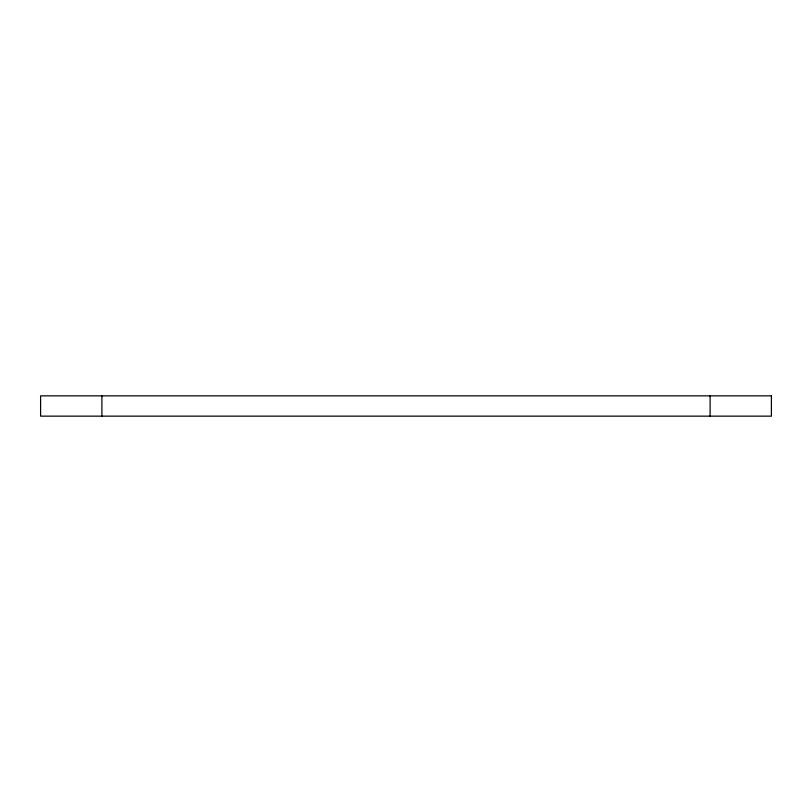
<?xml version="1.0" encoding="UTF-8"?>
<svg xmlns="http://www.w3.org/2000/svg" width="812" height="812" viewBox="0 0 812 812"><rect width="100%" height="100%" fill="white"/><g stroke="black" fill="none" stroke-linecap="round" stroke-linejoin="round"><path stroke-width="1.22" d="M710.104 395.85L710.104 416.15M101.896 395.85L101.896 416.15M771.4 395.85L40.6 395.85L40.6 416.15L771.4 416.15L771.4 395.85"/></g></svg>
